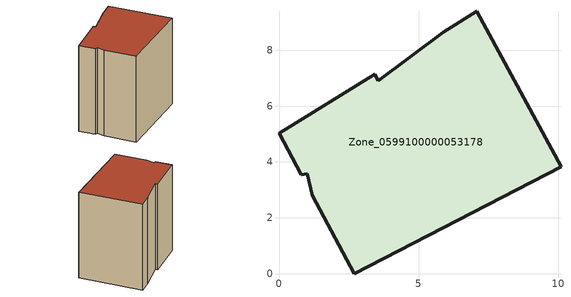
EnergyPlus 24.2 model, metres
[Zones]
Zone_0599100000053178
 floor ground (C_G): 0.79,3.55 0,5.02 3.42,7.13 3.55,6.9 5.88,8.65 7.08,9.39 10.09,3.83 2.7,0 1.19,2.8 1,3.57 z0.77
 wall outside (C_F): 5.88,8.65 3.55,6.9 3.42,7.13 0,5.02 0.79,3.55 1,3.57 1.19,2.8 2.7,0 10.09,3.83 7.08,9.39 5.88,8.65 z0.77:9.58
 roof outside (C_R): 0,5.02 0.79,3.55 1,3.57 1.19,2.8 2.7,0 10.09,3.83 7.08,9.39 5.88,8.65 3.55,6.9 3.42,7.13 z9.58
[BUILDING]
Pand.0599100000053178: North Axis=0; Terrain=City; Loads Convergence Tolerance Value=0.04; Temperature Convergence Tolerance Value=0.4; Solar Distribution=FullExterior; Maximum Number of Warmup Days=25; Minimum Number of Warmup Days=1
[Site:Location]
Rotterdam.The.Hague.AP_ZH_NLD Design_Conditions: Latitude=51.96; Longitude=4.45; Time Zone=1; Elevation=-4.5
[SITE:GROUNDTEMPERATURE:BUILDINGSURFACE]
18, 18, 18, 18, 18, 18, 18, 18, 18, 18, 18, 18
[MATERIAL] Thermal Absorptance=0.9; Solar Absorptance=0.7; Visible Absorptance=0.7
Name | Roughness | Thickness | Conductivity | Density | Specific Heat
G.D.1965 | MediumSmooth | 0.15 | 1 | 540 | 1210
F.D.1965 | Rough | 0.3 | 0.857143 | 1920 | 840
R.D.1965 | MediumRough | 0.2 | 0.08 | 1500 | 1000
[CONSTRUCTION]
C_G: G.D.1965
C_F: F.D.1965
C_R: R.D.1965
[ZONE]
Zone_0599100000053178: Type=1; Multiplier=1; Ceiling Height=Autocalculate; Volume=Autocalculate; Floor Area=autocalculate; Part of Total Floor Area=Yes
[ZONEINFILTRATION:DESIGNFLOWRATE]
Infil_Zone_0599100000053178: Zone or ZoneList or Space or SpaceList=Zone_0599100000053178; Schedule=AlwaysOn; Design Flow Rate Calculation Method=Flow/Area; Flow Rate per Floor Area=0.0042; Constant Term Coefficient=1; Temperature Term Coefficient=0; Velocity Term Coefficient=0; Velocity Squared Term Coefficient=0
[HVACTEMPLATE:ZONE:IDEALLOADSAIRSYSTEM]
Zone_0599100000053178: Maximum Heating Supply Air Temperature=50; Minimum Cooling Supply Air Temperature=13; Maximum Heating Supply Air Humidity Ratio=0.0156; Minimum Cooling Supply Air Humidity Ratio=0.0077; Heating Limit=NoLimit; Cooling Limit=NoLimit; Dehumidification Control Type=ConstantSensibleHeatRatio; Cooling Sensible Heat Ratio=0.7; Dehumidification Setpoint=60; Humidification Control Type=None; Humidification Setpoint=30; Outdoor Air Method=None; Outdoor Air Flow Rate per Person=0.00944; Outdoor Air Flow Rate per Zone Floor Area=0; Outdoor Air Flow Rate per Zone=0; Demand Controlled Ventilation Type=None; Outdoor Air Economizer Type=NoEconomizer; Heat Recovery Type=None; Sensible Heat Recovery Effectiveness=0.7; Latent Heat Recovery Effectiveness=0.65
[ZONECONTROL:THERMOSTAT]
ThermostatControl_Zone_0599100000053178: Zone or ZoneList=Zone_0599100000053178; Control Type Schedule=DualSetpointControlType; Control 1=Thermostat_Zone_0599100000053178; Temperature Difference Between Cutout And Setpoint=0
[THERMOSTATSETPOINT:DUALSETPOINT]
Thermostat_Zone_0599100000053178: Heating Setpoint Temperature Schedule=HeatingSetpoint_Zone_0599100000053178; Cooling Setpoint Temperature Schedule=CoolingSetpoint_Zone_0599100000053178
[SCHEDULE:COMPACT]
HeatingSetpoint_Zone_0599100000053178: Through: 12/31, For: AllDays, Until: 24:00, 21
CoolingSetpoint_Zone_0599100000053178: Through: 12/31, For: AllDays, Until: 24:00, 24
DualSetpointControlType: Through: 12/31, For: AllDays, Until: 24:00, 4
AlwaysOn: Through: 12/31, For: AllDays, Until: 24:00, 1
